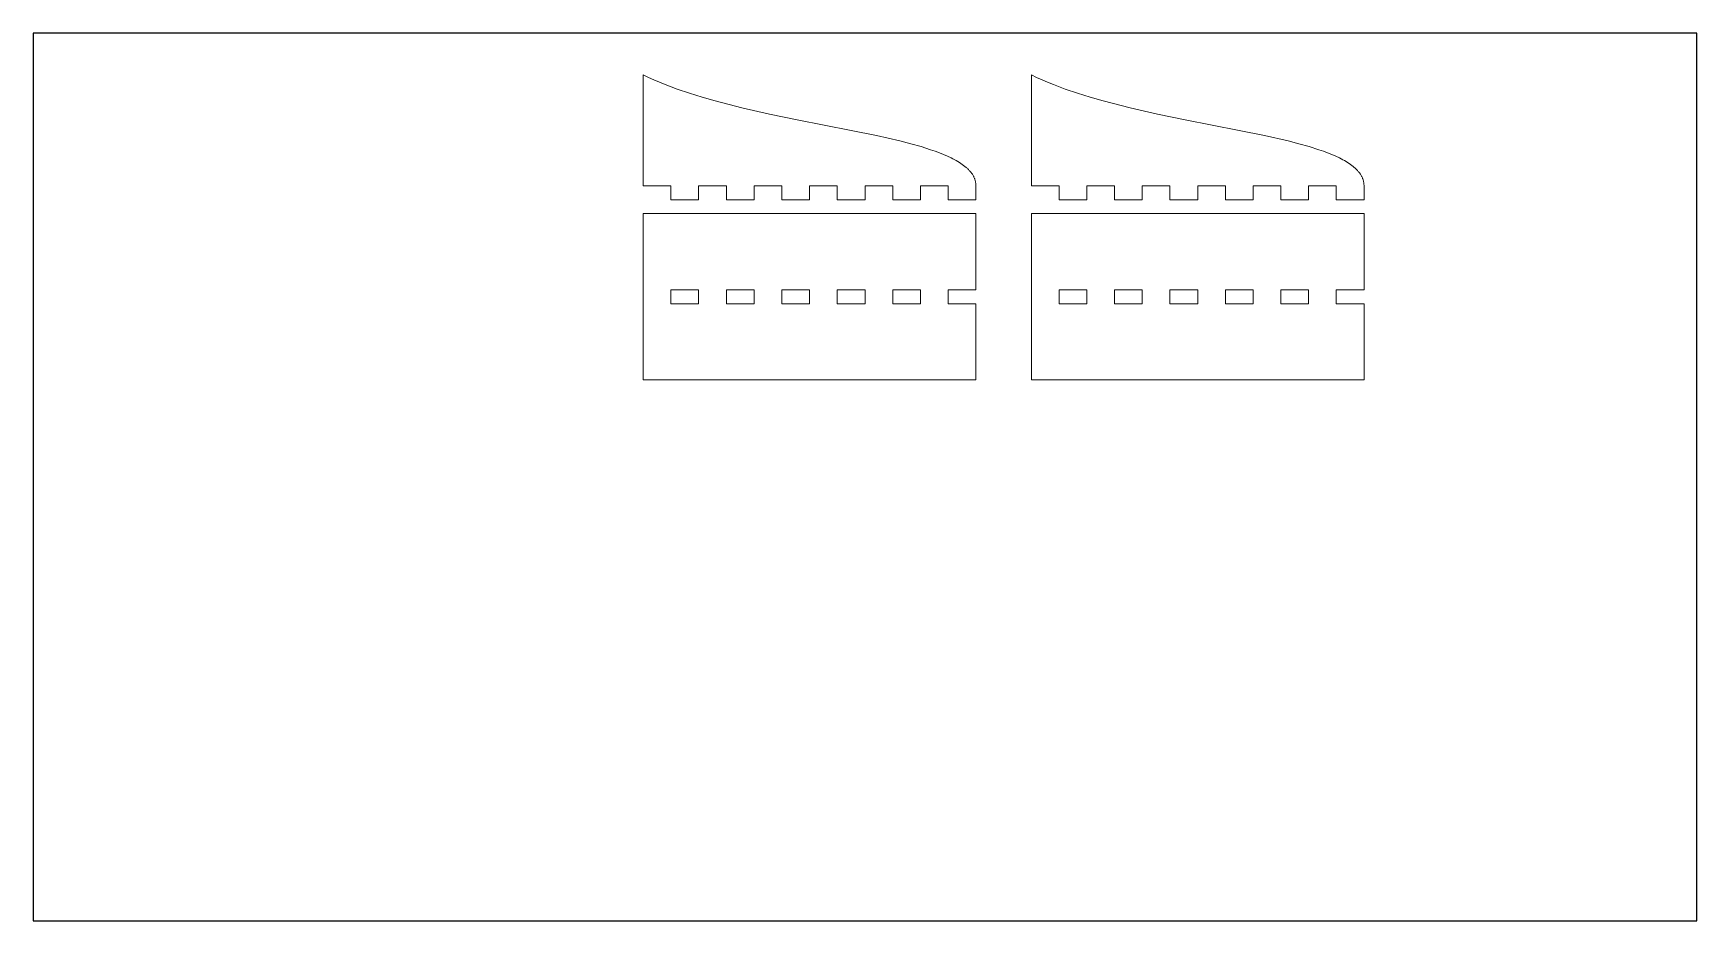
# Model space of a CAD drawing. Header units: inches. Extents: x 0 to 30, y 0 to 16.
import ezdxf

# ---------------------------------------------------------------- set-up
doc = ezdxf.new("R2010")
doc.units = ezdxf.units.IN
doc.header["$MEASUREMENT"] = 0
doc.layers.add('2$cardboard', color=7, linetype='Continuous', true_color=0x000000)
doc.layers.add('bed', color=7, linetype='Continuous', true_color=0x000000)

msp = doc.modelspace()

# ---------------------------------------------------------------- linework, layer by layer
at = {"layer": '2$cardboard', "color": 1, "lineweight": 0}
for points in [[(11, 13.25), (11, 15.25)], [(11, 15.25), (11.095, 15.204), (11.193, 15.159), (11.294, 15.116), (11.397, 15.074), (11.61, 14.993), (11.832, 14.918), (12.061, 14.847), (12.296, 14.78), (12.781, 14.656), (13.278, 14.544), (13.777, 14.441), (14.75, 14.25), (15.206, 14.156), (15.629, 14.059), (15.826, 14.008), (16.011, 13.956), (16.184, 13.901), (16.266, 13.873), (16.344, 13.844), (16.418, 13.814), (16.489, 13.784), (16.555, 13.752), (16.587, 13.736), (16.618, 13.72), (16.647, 13.704), (16.676, 13.687), (16.703, 13.67), (16.73, 13.653), (16.755, 13.636), (16.779, 13.618), (16.802, 13.6), (16.824, 13.582), (16.835, 13.573), (16.845, 13.564), (16.855, 13.554), (16.864, 13.545), (16.874, 13.535), (16.883, 13.526), (16.891, 13.516), (16.899, 13.507), (16.907, 13.497), (16.915, 13.487), (16.923, 13.477), (16.93, 13.467), (16.936, 13.457), (16.943, 13.447), (16.949, 13.437), (16.955, 13.426), (16.96, 13.416), (16.965, 13.405), (16.97, 13.395), (16.974, 13.384), (16.978, 13.374), (16.982, 13.363), (16.985, 13.352), (16.988, 13.341), (16.991, 13.33), (16.993, 13.319), (16.995, 13.307), (16.997, 13.296), (16.998, 13.285), (16.999, 13.273), (17, 13.262), (17, 13.25)], [(18, 13.25), (18, 15.25)], [(18, 15.25), (18.095, 15.204), (18.193, 15.159), (18.294, 15.116), (18.397, 15.074), (18.61, 14.993), (18.832, 14.918), (19.061, 14.847), (19.296, 14.78), (19.781, 14.656), (20.278, 14.544), (20.777, 14.441), (21.75, 14.25), (22.206, 14.156), (22.629, 14.059), (22.826, 14.008), (23.011, 13.956), (23.184, 13.901), (23.266, 13.873), (23.344, 13.844), (23.418, 13.814), (23.489, 13.784), (23.555, 13.752), (23.587, 13.736), (23.618, 13.72), (23.647, 13.704), (23.676, 13.687), (23.703, 13.67), (23.73, 13.653), (23.755, 13.636), (23.779, 13.618), (23.802, 13.6), (23.824, 13.582), (23.835, 13.573), (23.845, 13.564), (23.855, 13.554), (23.864, 13.545), (23.874, 13.535), (23.883, 13.526), (23.891, 13.516), (23.899, 13.507), (23.907, 13.497), (23.915, 13.487), (23.923, 13.477), (23.93, 13.467), (23.936, 13.457), (23.943, 13.447), (23.949, 13.437), (23.955, 13.426), (23.96, 13.416), (23.965, 13.405), (23.97, 13.395), (23.974, 13.384), (23.978, 13.374), (23.982, 13.363), (23.985, 13.352), (23.988, 13.341), (23.991, 13.33), (23.993, 13.319), (23.995, 13.307), (23.997, 13.296), (23.998, 13.285), (23.999, 13.273), (24, 13.262), (24, 13.25)], [(11.5, 13.25), (11, 13.25)], [(11.5, 13), (11.5, 13.25)], [(12.5, 13.25), (12, 13.25)], [(12, 13.25), (12, 13)], [(12.5, 13), (12.5, 13.25)], [(13.5, 13.25), (13, 13.25)], [(13, 13.25), (13, 13)], [(13.5, 13), (13.5, 13.25)], [(14.5, 13.25), (14, 13.25)], [(14, 13.25), (14, 13)], [(14.5, 13), (14.5, 13.25)], [(15.5, 13.25), (15, 13.25)], [(15, 13.25), (15, 13)], [(15.5, 13), (15.5, 13.25)], [(16.5, 13.25), (16, 13.25)], [(16, 13.25), (16, 13)], [(16.5, 13), (16.5, 13.25)], [(17, 13.25), (17, 13)], [(18.5, 13.25), (18, 13.25)], [(18.5, 13), (18.5, 13.25)], [(19.5, 13.25), (19, 13.25)], [(19, 13.25), (19, 13)], [(19.5, 13), (19.5, 13.25)], [(20.5, 13.25), (20, 13.25)], [(20, 13.25), (20, 13)], [(20.5, 13), (20.5, 13.25)], [(21.5, 13.25), (21, 13.25)], [(21, 13.25), (21, 13)], [(21.5, 13), (21.5, 13.25)], [(22.5, 13.25), (22, 13.25)], [(22, 13.25), (22, 13)], [(22.5, 13), (22.5, 13.25)], [(23.5, 13.25), (23, 13.25)], [(23, 13.25), (23, 13)], [(23.5, 13), (23.5, 13.25)], [(24, 13.25), (24, 13)], [(11.75, 13), (11.5, 13)], [(12, 13), (11.75, 13)], [(12.75, 13), (12.5, 13)], [(13, 13), (12.75, 13)], [(13.75, 13), (13.5, 13)], [(14, 13), (13.75, 13)], [(14.75, 13), (14.5, 13)], [(15, 13), (14.75, 13)], [(15.75, 13), (15.5, 13)], [(16, 13), (15.75, 13)], [(16.75, 13), (16.5, 13)], [(17, 13), (16.75, 13)], [(18.75, 13), (18.5, 13)], [(19, 13), (18.75, 13)], [(19.75, 13), (19.5, 13)], [(20, 13), (19.75, 13)], [(20.75, 13), (20.5, 13)], [(21, 13), (20.75, 13)], [(21.75, 13), (21.5, 13)], [(22, 13), (21.75, 13)], [(22.75, 13), (22.5, 13)], [(23, 13), (22.75, 13)], [(23.75, 13), (23.5, 13)], [(24, 13), (23.75, 13)], [(17, 11.375), (17, 12.75), (11, 12.75), (11, 9.75), (17, 9.75), (17, 11.125)], [(24, 11.375), (24, 12.75), (18, 12.75), (18, 9.75), (24, 9.75), (24, 11.125)], [(16.5, 11.125), (16.5, 11.375)], [(16.5, 11.375), (17, 11.375)], [(17, 11.125), (16.5, 11.125)], [(23.5, 11.125), (23.5, 11.375)], [(23.5, 11.375), (24, 11.375)], [(24, 11.125), (23.5, 11.125)]]:
    msp.add_lwpolyline(points, dxfattribs=at)
at = {"layer": '2$cardboard', "color": 18, "lineweight": 0, "true_color": 0x000000}
for points in [[(12, 11.375), (11.5, 11.375)], [(11.5, 11.375), (11.5, 11.125)], [(11.5, 11.125), (12, 11.125)], [(12, 11.125), (12, 11.375)], [(13, 11.375), (12.5, 11.375)], [(12.5, 11.375), (12.5, 11.125)], [(12.5, 11.125), (13, 11.125)], [(13, 11.125), (13, 11.375)], [(14, 11.375), (13.5, 11.375)], [(13.5, 11.375), (13.5, 11.125)], [(13.5, 11.125), (14, 11.125)], [(14, 11.125), (14, 11.375)], [(15, 11.375), (14.5, 11.375)], [(14.5, 11.375), (14.5, 11.125)], [(14.5, 11.125), (15, 11.125)], [(15, 11.125), (15, 11.375)], [(16, 11.375), (15.5, 11.375)], [(15.5, 11.375), (15.5, 11.125)], [(15.5, 11.125), (16, 11.125)], [(16, 11.125), (16, 11.375)], [(19, 11.375), (18.5, 11.375)], [(18.5, 11.375), (18.5, 11.125)], [(18.5, 11.125), (19, 11.125)], [(19, 11.125), (19, 11.375)], [(20, 11.375), (19.5, 11.375)], [(19.5, 11.375), (19.5, 11.125)], [(19.5, 11.125), (20, 11.125)], [(20, 11.125), (20, 11.375)], [(21, 11.375), (20.5, 11.375)], [(20.5, 11.375), (20.5, 11.125)], [(20.5, 11.125), (21, 11.125)], [(21, 11.125), (21, 11.375)], [(22, 11.375), (21.5, 11.375)], [(21.5, 11.375), (21.5, 11.125)], [(21.5, 11.125), (22, 11.125)], [(22, 11.125), (22, 11.375)], [(23, 11.375), (22.5, 11.375)], [(22.5, 11.375), (22.5, 11.125)], [(22.5, 11.125), (23, 11.125)], [(23, 11.125), (23, 11.375)]]:
    msp.add_lwpolyline(points, dxfattribs=at)
at = {"layer": 'bed'}
msp.add_lwpolyline([(0, 0), (30, 0), (30, 16), (0, 16)], close=True, dxfattribs=at)

doc.saveas('drawing.dxf')
